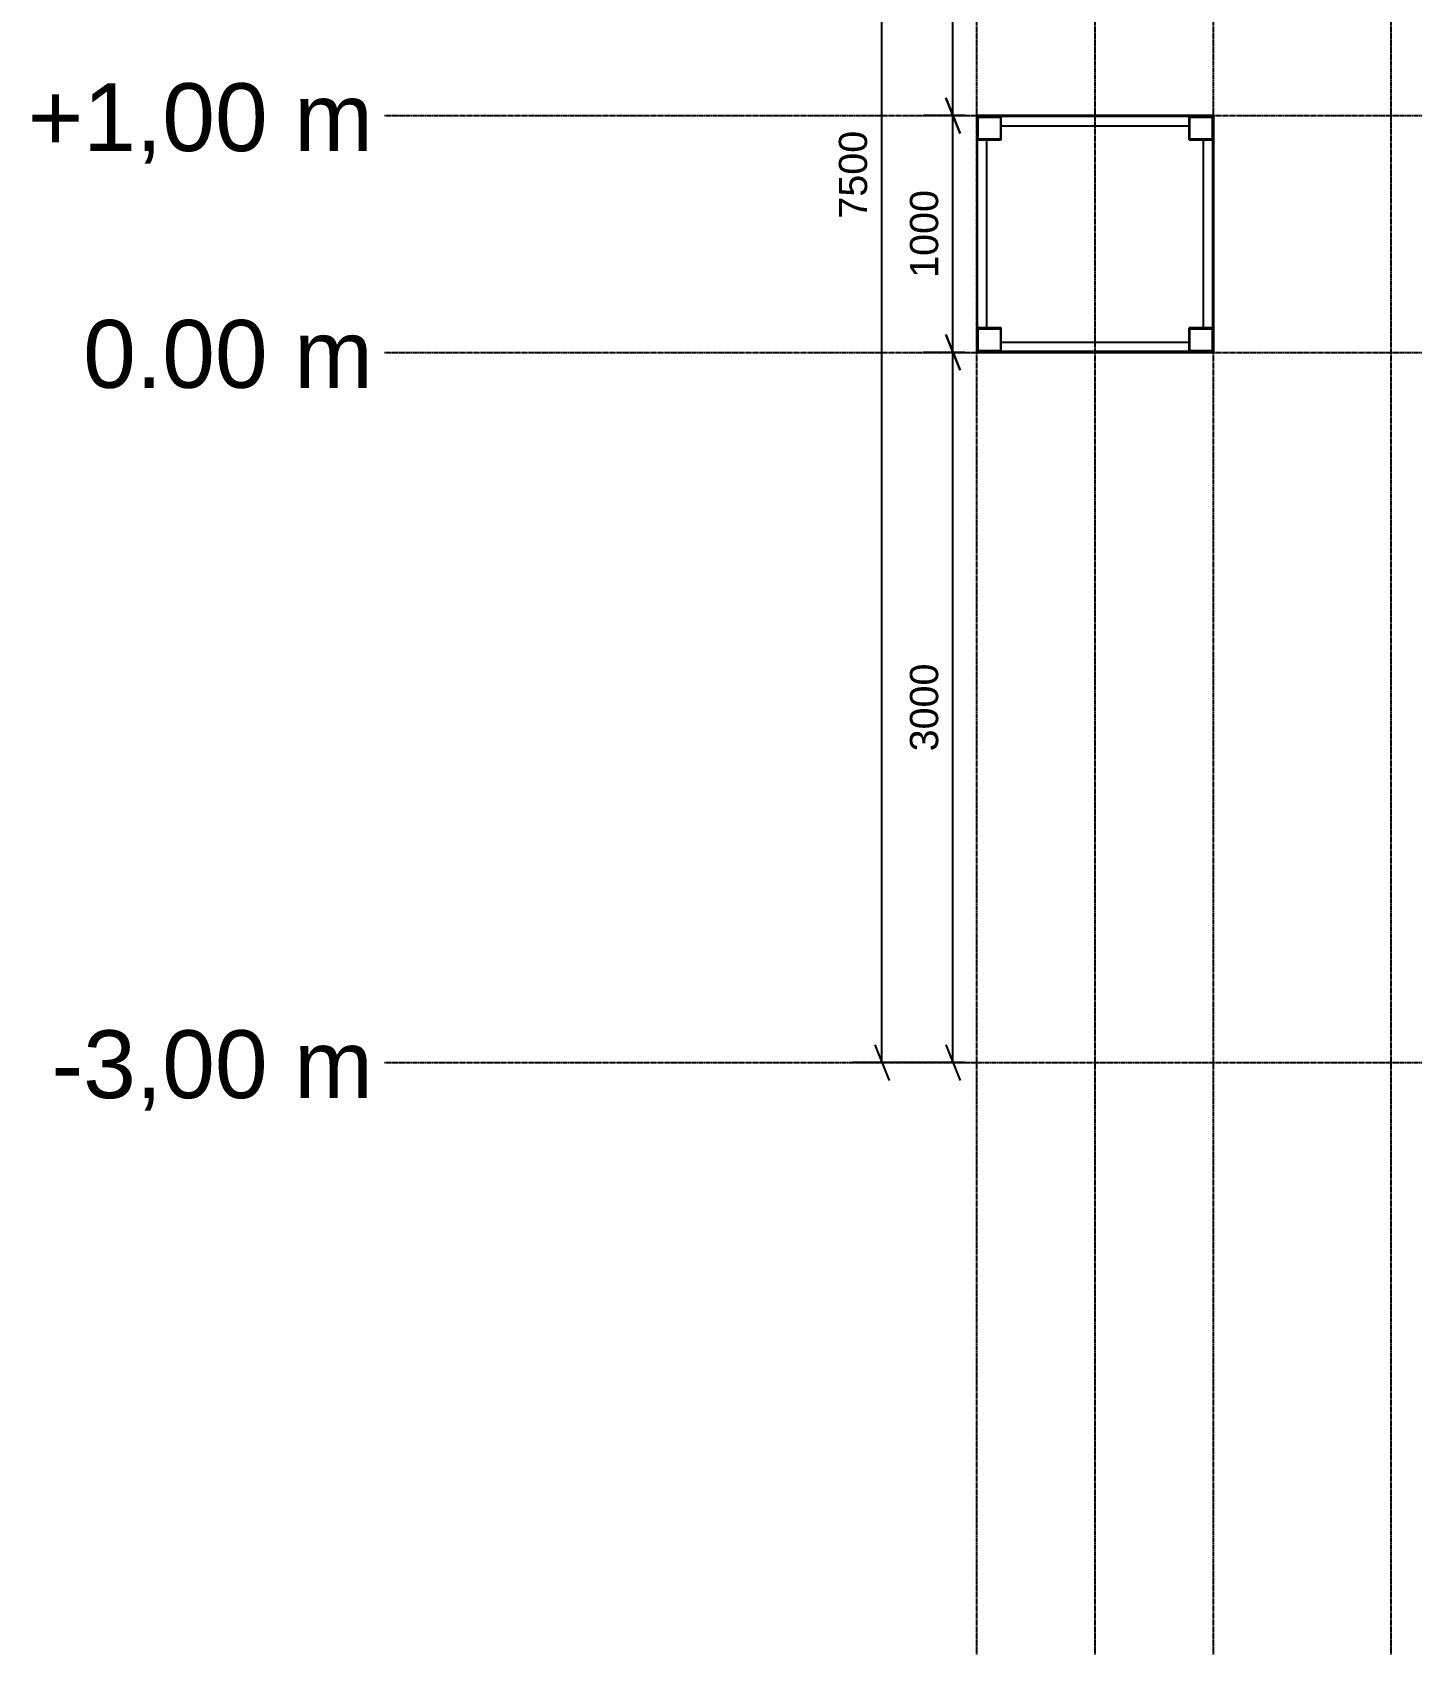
# Model space of a CAD drawing. Header units: millimetres. Extents: x -57554 to 16546, y 2142 to 98430.
# Drawn here: x -33583 to -27761, y 71792 to 78644 of the extents above; entities that cross this region are included whole.
import ezdxf

# ---------------------------------------------------------------- set-up
doc = ezdxf.new("R2010")
doc.units = ezdxf.units.MM
doc.linetypes.add('DXK_LINE_DOT3', pattern=[5.9187, 2.979, -0.9799, 0.9799, -0.9799])
doc.layers.add('S-Z23-A_DIMENSIONS', color=7, linetype='Continuous')
doc.styles.add('Arial', font='ARIAL.TTF', dxfattribs={"height": 0.2})

msp = doc.modelspace()

# ---------------------------------------------------------------- linework, layer by layer
at = {"color": 1, "linetype": 'DXK_LINE_DOT3'}
for p, q in [((-29596.4, 71792.5), (-29596.4, 84292.5)), ((-29096.4, 71792.5), (-29096.4, 84292.5)), ((-28596.4, 71792.5), (-28596.4, 84292.5)), ((-27846.4, 71792.5), (-27846.4, 84292.5)), ((-32096.4, 78292.5), (-10096.4, 78292.5)), ((-32096.4, 77292.5), (-10096.4, 77292.5)), ((-32096.4, 74292.5), (-10096.4, 74292.5))]:
    msp.add_line(p, q, dxfattribs=at)
at = {"color": 2, "linetype": 'Continuous'}
for p, q in [((-29596.4, 78291), (-29596.4, 78294)), ((-29596.4, 78294), (-28596.4, 78294)), ((-28596.4, 78291), (-29596.4, 78291)), ((-29592.9, 78292.5), (-29595.9, 78292.5)), ((-29595.9, 78292.5), (-29595.9, 77292.5)), ((-29593.4, 78189.5), (-29593.4, 78289.5)), ((-29493.4, 78289.5), (-29593.4, 78289.5)), ((-29592.9, 77295.5), (-29592.9, 78292.5)), ((-29590.4, 78192.5), (-29590.4, 78286.5)), ((-29590.4, 78286.5), (-29496.4, 78286.5)), ((-29496.4, 78286.5), (-29496.4, 78192.5)), ((-29493.4, 78189.5), (-29493.4, 78289.5)), ((-29493.4, 78289.5), (-28699.4, 78289.5)), ((-29493.4, 78249.5), (-28699.4, 78249.5)), ((-28699.4, 78189.5), (-28699.4, 78289.5)), ((-28599.4, 78289.5), (-28699.4, 78289.5)), ((-28696.4, 78192.5), (-28696.4, 78286.5)), ((-28696.4, 78286.5), (-28602.4, 78286.5)), ((-28602.4, 78286.5), (-28602.4, 78192.5)), ((-28599.4, 78189.5), (-28599.4, 78289.5)), ((-28598.9, 78292.5), (-28598.9, 77295.5)), ((-28595.9, 78292.5), (-28598.9, 78292.5)), ((-28596.4, 78294), (-28596.4, 78291)), ((-28595.9, 77292.5), (-28595.9, 78292.5)), ((-29593.4, 78189.5), (-29493.4, 78189.5)), ((-29496.4, 78192.5), (-29590.4, 78192.5)), ((-29553.4, 77395.5), (-29553.4, 78189.5)), ((-28699.4, 78189.5), (-28599.4, 78189.5)), ((-28602.4, 78192.5), (-28696.4, 78192.5)), ((-28639.4, 77395.5), (-28639.4, 78189.5)), ((-28599.4, 77395.5), (-28599.4, 78189.5)), ((-29593.4, 77295.5), (-29593.4, 77395.5)), ((-29493.4, 77395.5), (-29593.4, 77395.5)), ((-29590.4, 77298.5), (-29590.4, 77392.5)), ((-29590.4, 77392.5), (-29496.4, 77392.5)), ((-29496.4, 77392.5), (-29496.4, 77298.5)), ((-29493.4, 77295.5), (-29493.4, 77395.5)), ((-28699.4, 77295.5), (-28699.4, 77395.5)), ((-28599.4, 77395.5), (-28699.4, 77395.5)), ((-28696.4, 77298.5), (-28696.4, 77392.5)), ((-28696.4, 77392.5), (-28602.4, 77392.5)), ((-28602.4, 77392.5), (-28602.4, 77298.5)), ((-28599.4, 77295.5), (-28599.4, 77395.5)), ((-29595.9, 77292.5), (-28595.9, 77292.5)), ((-29593.4, 77295.5), (-29493.4, 77295.5)), ((-28598.9, 77295.5), (-29592.9, 77295.5)), ((-29496.4, 77298.5), (-29590.4, 77298.5)), ((-29493.4, 77335.5), (-28699.4, 77335.5)), ((-28699.4, 77295.5), (-28599.4, 77295.5)), ((-28602.4, 77298.5), (-28696.4, 77298.5))]:
    msp.add_line(p, q, dxfattribs=at)
at = {"layer": 'S-Z23-A_DIMENSIONS'}
for p, q in [((-29996.4, 74292.5), (-29996.4, 81792.5)), ((-29696.4, 78292.5), (-29696.4, 81792.5)), ((-29666.4, 78217.5), (-29726.4, 78367.5)), ((-29726.4, 78367.5), (-29666.4, 78217.5)), ((-29646.4, 78292.5), (-29821.4, 78292.5)), ((-29646.4, 78292.5), (-29821.4, 78292.5)), ((-29696.4, 77292.5), (-29696.4, 78292.5)), ((-29726.4, 77367.5), (-29666.4, 77217.5)), ((-29666.4, 77217.5), (-29726.4, 77367.5)), ((-29646.4, 77292.5), (-29821.4, 77292.5)), ((-29646.4, 77292.5), (-29821.4, 77292.5)), ((-29696.4, 74292.5), (-29696.4, 77292.5)), ((-30026.4, 74367.5), (-29966.4, 74217.5)), ((-29726.4, 74367.5), (-29666.4, 74217.5)), ((-29646.4, 74292.5), (-30121.4, 74292.5)), ((-29646.4, 74292.5), (-29821.4, 74292.5))]:
    msp.add_line(p, q, dxfattribs=at)

# ---------------------------------------------------------------- texts
at = {"color": 5, "linetype": 'Continuous', "style": 'Arial'}
for s, p in [('+1,00 m', (-33602.1, 78142.5)), ('0.00 m', (-33368.6, 77142.5)), ('-3,00 m', (-33501.9, 74142.5))]:
    msp.add_text(s, height=286.52, dxfattribs=at).set_placement(p)

# ---------------------------------------------------------------- wipeouts: each hides what was drawn before it
for points in [[(-30033.9, 78252.8), (-30208.9, 78252.8), (-30208.9, 77832.2), (-30033.9, 77832.2)], [(-29733.9, 78002.8), (-29908.9, 78002.8), (-29908.9, 77582.2), (-29733.9, 77582.2)], [(-29733.9, 76002.8), (-29908.9, 76002.8), (-29908.9, 75582.2), (-29733.9, 75582.2)]]:
    msp.add_wipeout(points).dxf.layer = 'S-Z23-A_DIMENSIONS'

# ---------------------------------------------------------------- next in the draw order: texts
at = {"layer": 'S-Z23-A_DIMENSIONS', "style": 'Arial'}
for s, p in [('7500', (-30058.9, 77857.2)), ('1000', (-29758.9, 77607.2)), ('3000', (-29758.9, 75607.2))]:
    msp.add_text(s, height=119.38, rotation=90.00021, dxfattribs=at).set_placement(p)

doc.saveas('drawing.dxf')
